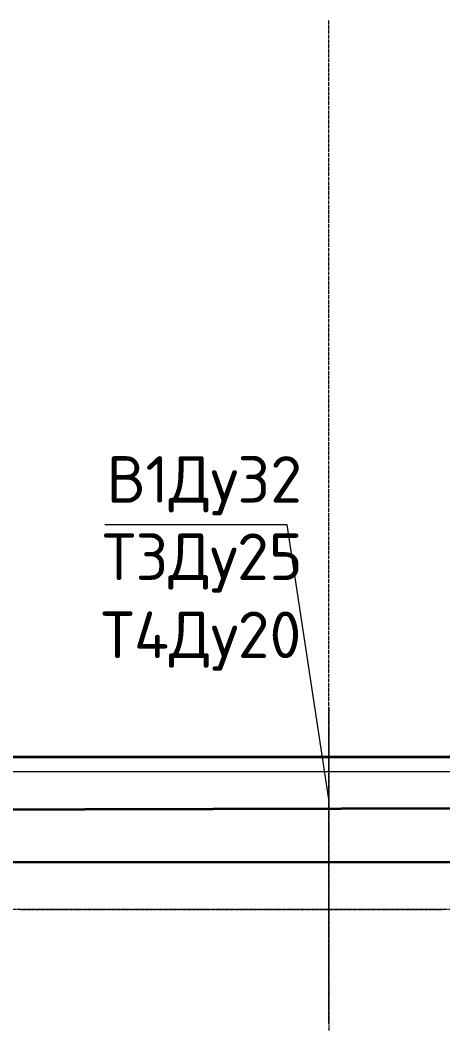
# Model space of a CAD drawing. Header units: millimetres. Extents: x -10178924 to 11692288, y -947381 to 58396.
# Drawn here: x 746250 to 748519, y -787306 to -781919 of the extents above; entities that cross this region are included whole.
import ezdxf

# ---------------------------------------------------------------- set-up
doc = ezdxf.new("R2010")
doc.units = ezdxf.units.MM
doc.linetypes.add('осевая', pattern=[50.8, 31.75, -6.35, 6.35, -6.35])
for name, color, linetype in [('PDF _PDF _Разрезы', 7, 'Continuous'), ('PDF _ВК_В1', 5, 'Continuous'), ('PDF _ВК_Выноски', 7, 'Continuous'), ('PDF _ВК_Т3', 1, 'Continuous'), ('PDF _ВК_Т4', 6, 'Continuous')]:
    doc.layers.add(name, color=color, linetype=linetype)
doc.layers.add('PDF _Размеры осевые', color=7, linetype='Continuous', true_color=0x5d6970)
for name, color, linetype, lineweight in [('PDF _Разрезы', 7, 'Continuous', 9), ('PDF _Текст', 7, 'Continuous', 5), ('Размеры осевые', 153, 'Continuous', 9)]:
    doc.layers.add(name, color=color, linetype=linetype, lineweight=lineweight)
doc.styles.add('PDF ISOCPEUR', font='isocpeur.ttf')

# ---------------------------------------------------------------- blocks, each defined once
blk = doc.blocks.new('A$C5282721b')
at = {"layer": 'PDF _Разрезы', "color": 18, "lineweight": 9, "true_color": 0x000000, "transparency": 33554687}
blk.add_lwpolyline([(-3851.775, -5161.054), (61037.167, -5161.054)], dxfattribs=at)
at = {"layer": 'Размеры осевые', "color": 251, "linetype": 'осевая', "ltscale": 0.5, "transparency": 33554687}
for p, q in [((25550, -58512.867), (25550, -4812.867)), ((-9750, -5900), (57900, -5900))]:
    blk.add_line(p, q, dxfattribs=at)

msp = doc.modelspace()

# ---------------------------------------------------------------- linework, layer by layer
at = {"layer": 'PDF _PDF _Разрезы', "lineweight": 9}
msp.add_lwpolyline([(718506.2, -785950.9), (783388.3, -785950.9)], dxfattribs=at)
at = {"layer": 'PDF _ВК_В1', "lineweight": 30}
msp.add_lwpolyline([(734508.3, -780642.5), (734508.3, -786437.8), (749049.3, -786437.8)], dxfattribs=at)
at = {"layer": 'PDF _ВК_Выноски', "lineweight": 13}
msp.add_lwpolyline([(747906.9, -786099.1), (747682.6, -784627.1), (747581, -784627.1), (746704.7, -784627.1)], dxfattribs=at)
at = {"layer": 'PDF _ВК_Т3', "lineweight": 35}
msp.add_lwpolyline([(738348, -786175.3), (749345.8, -786145.7)], dxfattribs=at)
at = {"layer": 'PDF _ВК_Т4', "lineweight": 35}
msp.add_lwpolyline([(749625.6, -785874.7), (738640.5, -785874.7), (738644.7, -786171)], dxfattribs=at)
at = {"layer": 'PDF _Размеры осевые', "lineweight": 9}
for points in [[(747906.9, -781941.9), (747906.9, -781925), (747906.9, -781920.8)], [(747906.9, -781967.3), (747906.9, -781950.4), (747906.9, -781946.2)], [(747906.9, -781992.7), (747906.9, -781975.8), (747906.9, -781971.6)], [(747906.9, -782018.1), (747906.9, -782001.2), (747906.9, -781997)], [(747906.9, -782043.5), (747906.9, -782026.6), (747906.9, -782022.4)], [(747906.9, -782068.9), (747906.9, -782052), (747906.9, -782047.8)], [(747906.9, -782094.3), (747906.9, -782077.4), (747906.9, -782073.2)], [(747906.9, -782119.7), (747906.9, -782102.8), (747906.9, -782098.6)], [(747906.9, -782145.1), (747906.9, -782128.2), (747906.9, -782124)], [(747906.9, -782170.5), (747906.9, -782153.6), (747906.9, -782149.4)], [(747906.9, -782195.9), (747906.9, -782179), (747906.9, -782174.8)], [(747906.9, -782221.3), (747906.9, -782204.4), (747906.9, -782200.2)], [(747906.9, -782246.7), (747906.9, -782229.8), (747906.9, -782225.6)], [(747906.9, -782272.1), (747906.9, -782255.2), (747906.9, -782251)], [(747906.9, -782297.5), (747906.9, -782280.6), (747906.9, -782276.4)], [(747906.9, -782322.9), (747906.9, -782306), (747906.9, -782301.8)], [(747906.9, -782348.3), (747906.9, -782331.4), (747906.9, -782327.2)], [(747906.9, -782373.7), (747906.9, -782356.8), (747906.9, -782352.6)], [(747906.9, -782399.1), (747906.9, -782382.2), (747906.9, -782378)], [(747906.9, -782424.5), (747906.9, -782407.6), (747906.9, -782403.4)], [(747906.9, -782449.9), (747906.9, -782433), (747906.9, -782428.8)], [(747906.9, -782475.3), (747906.9, -782458.4), (747906.9, -782454.2)], [(747906.9, -782500.7), (747906.9, -782483.8), (747906.9, -782479.6)], [(747906.9, -782526.1), (747906.9, -782509.2), (747906.9, -782505)], [(747906.9, -782551.5), (747906.9, -782534.6), (747906.9, -782530.4)], [(747906.9, -782576.9), (747906.9, -782560), (747906.9, -782555.8)], [(747906.9, -782602.3), (747906.9, -782585.4), (747906.9, -782581.2)], [(747906.9, -782627.7), (747906.9, -782610.8), (747906.9, -782606.6)], [(747906.9, -782653.1), (747906.9, -782636.2), (747906.9, -782632)], [(747906.9, -782678.5), (747906.9, -782661.6), (747906.9, -782657.4)], [(747906.9, -782703.9), (747906.9, -782687), (747906.9, -782682.8)], [(747906.9, -782729.3), (747906.9, -782712.4), (747906.9, -782708.2)], [(747906.9, -782754.7), (747906.9, -782737.8), (747906.9, -782733.6)], [(747906.9, -782780.1), (747906.9, -782763.2), (747906.9, -782759)], [(747906.9, -782805.5), (747906.9, -782788.6), (747906.9, -782784.4)], [(747906.9, -782830.9), (747906.9, -782814), (747906.9, -782809.8)], [(747906.9, -782856.3), (747906.9, -782839.4), (747906.9, -782835.2)], [(747906.9, -782881.7), (747906.9, -782864.8), (747906.9, -782860.6)], [(747906.9, -782907.1), (747906.9, -782890.2), (747906.9, -782886)], [(747906.9, -782932.5), (747906.9, -782915.6), (747906.9, -782911.4)], [(747906.9, -782957.9), (747906.9, -782941), (747906.9, -782936.8)], [(747906.9, -782983.3), (747906.9, -782966.4), (747906.9, -782962.2)], [(747906.9, -783008.7), (747906.9, -782991.8), (747906.9, -782987.6)], [(747906.9, -783034.1), (747906.9, -783017.2), (747906.9, -783013)], [(747906.9, -783059.5), (747906.9, -783042.6), (747906.9, -783038.4)], [(747906.9, -783084.9), (747906.9, -783068), (747906.9, -783063.8)], [(747906.9, -783110.3), (747906.9, -783093.4), (747906.9, -783089.2)], [(747906.9, -783135.7), (747906.9, -783118.8), (747906.9, -783114.6)], [(747906.9, -783161.1), (747906.9, -783144.2), (747906.9, -783140)], [(747906.9, -783186.5), (747906.9, -783169.6), (747906.9, -783165.4)], [(747906.9, -783211.9), (747906.9, -783195), (747906.9, -783190.8)], [(747906.9, -783237.3), (747906.9, -783220.4), (747906.9, -783216.2)], [(747906.9, -783262.7), (747906.9, -783245.8), (747906.9, -783241.6)], [(747906.9, -783288.1), (747906.9, -783271.2), (747906.9, -783267)], [(747906.9, -783313.5), (747906.9, -783296.6), (747906.9, -783292.4)], [(747906.9, -783338.9), (747906.9, -783322), (747906.9, -783317.8)], [(747906.9, -783364.3), (747906.9, -783347.4), (747906.9, -783343.2)], [(747906.9, -783389.7), (747906.9, -783372.8), (747906.9, -783368.6)], [(747906.9, -783415.1), (747906.9, -783398.2), (747906.9, -783394)], [(747906.9, -783440.5), (747906.9, -783423.6), (747906.9, -783419.4)], [(747906.9, -783465.9), (747906.9, -783449), (747906.9, -783444.8)], [(747906.9, -783491.3), (747906.9, -783474.4), (747906.9, -783470.2)], [(747906.9, -783516.7), (747906.9, -783499.8), (747906.9, -783495.6)], [(747906.9, -783542.1), (747906.9, -783525.2), (747906.9, -783521)], [(747906.9, -783567.5), (747906.9, -783550.6), (747906.9, -783546.4)], [(747906.9, -783592.9), (747906.9, -783576), (747906.9, -783571.8)], [(747906.9, -783618.3), (747906.9, -783601.4), (747906.9, -783597.2)], [(747906.9, -783643.7), (747906.9, -783626.8), (747906.9, -783622.6)], [(747906.9, -783669.1), (747906.9, -783652.2), (747906.9, -783648)], [(747906.9, -783694.5), (747906.9, -783677.6), (747906.9, -783673.4)], [(747906.9, -783719.9), (747906.9, -783703), (747906.9, -783698.8)], [(747906.9, -783745.3), (747906.9, -783728.4), (747906.9, -783724.2)], [(747906.9, -783770.7), (747906.9, -783753.8), (747906.9, -783749.6)], [(747906.9, -783796.1), (747906.9, -783779.2), (747906.9, -783775)], [(747906.9, -783821.5), (747906.9, -783804.6), (747906.9, -783800.4)], [(747906.9, -783846.9), (747906.9, -783830), (747906.9, -783825.8)], [(747906.9, -783872.3), (747906.9, -783855.4), (747906.9, -783851.2)], [(747906.9, -783897.7), (747906.9, -783880.8), (747906.9, -783876.6)], [(747906.9, -783923.1), (747906.9, -783906.2), (747906.9, -783902)], [(747906.9, -783948.5), (747906.9, -783931.6), (747906.9, -783927.4)], [(747906.9, -783973.9), (747906.9, -783957), (747906.9, -783952.8)], [(747906.9, -783999.3), (747906.9, -783982.4), (747906.9, -783978.2)], [(747906.9, -784024.7), (747906.9, -784007.8), (747906.9, -784003.6)], [(747906.9, -784050.1), (747906.9, -784033.2), (747906.9, -784029)], [(747906.9, -784075.5), (747906.9, -784058.6), (747906.9, -784054.4)], [(747906.9, -784100.9), (747906.9, -784084), (747906.9, -784079.8)], [(747906.9, -784126.3), (747906.9, -784109.4), (747906.9, -784105.2)], [(747906.9, -784151.7), (747906.9, -784134.8), (747906.9, -784130.6)], [(747906.9, -784177.1), (747906.9, -784160.2), (747906.9, -784156)], [(747906.9, -784202.5), (747906.9, -784185.6), (747906.9, -784181.4)], [(747906.9, -784227.9), (747906.9, -784211), (747906.9, -784206.8)], [(747906.9, -784253.3), (747906.9, -784236.4), (747906.9, -784232.2)], [(747906.9, -784278.7), (747906.9, -784261.8), (747906.9, -784257.6)], [(747906.9, -784304.1), (747906.9, -784287.2), (747906.9, -784283)], [(747906.9, -784329.5), (747906.9, -784312.6), (747906.9, -784308.4)], [(747906.9, -784354.9), (747906.9, -784338), (747906.9, -784333.8)], [(747906.9, -784380.3), (747906.9, -784363.4), (747906.9, -784359.2)], [(747906.9, -784405.7), (747906.9, -784388.8), (747906.9, -784384.6)], [(747906.9, -784431.1), (747906.9, -784414.2), (747906.9, -784410)], [(747906.9, -784456.5), (747906.9, -784439.6), (747906.9, -784435.4)], [(747906.9, -784481.9), (747906.9, -784465), (747906.9, -784460.8)], [(747906.9, -784507.3), (747906.9, -784490.4), (747906.9, -784486.2)], [(747906.9, -784532.7), (747906.9, -784515.8), (747906.9, -784511.6)], [(747906.9, -784558.1), (747906.9, -784541.2), (747906.9, -784537)], [(747906.9, -784583.5), (747906.9, -784566.6), (747906.9, -784562.4)], [(747906.9, -784608.9), (747906.9, -784592), (747906.9, -784587.8)], [(747906.9, -784634.3), (747906.9, -784617.4), (747906.9, -784613.2)], [(747906.9, -784659.7), (747906.9, -784642.8), (747906.9, -784638.6)], [(747906.9, -784685.1), (747906.9, -784668.2), (747906.9, -784664)], [(747906.9, -784710.5), (747906.9, -784693.6), (747906.9, -784689.4)], [(747906.9, -784735.9), (747906.9, -784719), (747906.9, -784714.8)], [(747906.9, -784761.3), (747906.9, -784744.4), (747906.9, -784740.2)], [(747906.9, -784786.7), (747906.9, -784769.8), (747906.9, -784765.6)], [(747906.9, -784812.1), (747906.9, -784795.2), (747906.9, -784791)], [(747906.9, -784837.5), (747906.9, -784820.6), (747906.9, -784816.4)], [(747906.9, -784862.9), (747906.9, -784846), (747906.9, -784841.8)], [(747906.9, -784888.3), (747906.9, -784871.4), (747906.9, -784867.2)], [(747906.9, -784913.7), (747906.9, -784896.8), (747906.9, -784892.6)], [(747906.9, -784939.1), (747906.9, -784922.2), (747906.9, -784918)], [(747906.9, -784964.5), (747906.9, -784947.6), (747906.9, -784943.4)], [(747906.9, -784989.9), (747906.9, -784973), (747906.9, -784968.8)], [(747906.9, -785015.3), (747906.9, -784998.4), (747906.9, -784994.2)], [(747906.9, -785040.7), (747906.9, -785023.8), (747906.9, -785019.6)], [(747906.9, -785066.1), (747906.9, -785049.2), (747906.9, -785045)], [(747906.9, -785091.5), (747906.9, -785074.6), (747906.9, -785070.4)], [(747906.9, -785116.9), (747906.9, -785100), (747906.9, -785095.8)], [(747906.9, -785142.3), (747906.9, -785125.4), (747906.9, -785121.2)], [(747906.9, -785167.7), (747906.9, -785150.8), (747906.9, -785146.6)], [(747906.9, -785193.1), (747906.9, -785176.2), (747906.9, -785172)], [(747906.9, -785218.5), (747906.9, -785201.6), (747906.9, -785197.4)], [(747906.9, -785243.9), (747906.9, -785227), (747906.9, -785222.8)], [(747906.9, -785269.3), (747906.9, -785252.4), (747906.9, -785248.2)], [(747906.9, -785294.7), (747906.9, -785277.8), (747906.9, -785273.6)], [(747906.9, -785320.1), (747906.9, -785303.2), (747906.9, -785299)], [(747906.9, -785345.5), (747906.9, -785328.6), (747906.9, -785324.4)], [(747906.9, -785370.9), (747906.9, -785354), (747906.9, -785349.8)], [(747906.9, -785396.3), (747906.9, -785379.4), (747906.9, -785375.2)], [(747906.9, -785421.7), (747906.9, -785404.8), (747906.9, -785400.6)], [(747906.9, -785447.1), (747906.9, -785430.2), (747906.9, -785426)], [(747906.9, -785472.5), (747906.9, -785455.6), (747906.9, -785451.4)], [(747906.9, -785497.9), (747906.9, -785481), (747906.9, -785476.8)], [(747906.9, -785523.3), (747906.9, -785506.4), (747906.9, -785502.2)], [(747906.9, -785548.7), (747906.9, -785531.8), (747906.9, -785527.6)], [(747906.9, -785574.1), (747906.9, -785557.2), (747906.9, -785553)], [(747906.9, -785599.5), (747906.9, -785582.6), (747906.9, -785578.4)], [(747906.9, -785624.9), (747906.9, -785608), (747906.9, -785603.8)], [(747906.9, -785650.3), (747906.9, -785633.4), (747906.9, -785629.2)], [(747906.9, -785675.7), (747906.9, -785658.8), (747906.9, -785654.6)], [(747906.9, -785701.1), (747906.9, -785684.2), (747906.9, -785680)], [(747906.9, -785726.5), (747906.9, -785709.6), (747906.9, -785705.4)], [(747906.9, -785751.9), (747906.9, -785735), (747906.9, -785730.8)], [(747906.9, -785777.3), (747906.9, -785760.4), (747906.9, -785756.2)], [(747906.9, -785802.7), (747906.9, -785785.8), (747906.9, -785781.6)], [(747906.9, -785828.1), (747906.9, -785811.2), (747906.9, -785807)], [(747906.9, -785853.5), (747906.9, -785836.6), (747906.9, -785832.4)], [(747906.9, -785878.9), (747906.9, -785862), (747906.9, -785857.8)], [(747906.9, -785904.3), (747906.9, -785887.4), (747906.9, -785883.2)], [(747906.9, -785929.7), (747906.9, -785912.8), (747906.9, -785908.6)], [(747906.9, -785955.1), (747906.9, -785938.2), (747906.9, -785934)], [(747906.9, -785980.5), (747906.9, -785963.6), (747906.9, -785959.4)], [(747906.9, -786005.9), (747906.9, -785989), (747906.9, -785984.8)], [(747906.9, -786031.3), (747906.9, -786014.4), (747906.9, -786010.2)], [(747906.9, -786056.7), (747906.9, -786039.8), (747906.9, -786035.6)], [(747906.9, -786082.1), (747906.9, -786065.2), (747906.9, -786061)], [(747906.9, -786107.5), (747906.9, -786090.6), (747906.9, -786086.4)], [(747906.9, -786132.9), (747906.9, -786116), (747906.9, -786111.8)], [(747906.9, -786158.3), (747906.9, -786141.4), (747906.9, -786137.2)], [(747906.9, -786183.7), (747906.9, -786166.8), (747906.9, -786162.6)], [(747906.9, -786209.1), (747906.9, -786192.2), (747906.9, -786188)], [(747906.9, -786234.6), (747906.9, -786217.6), (747906.9, -786213.4)], [(747906.9, -786260), (747906.9, -786243), (747906.9, -786238.8)], [(747906.9, -786285.3), (747906.9, -786268.4), (747906.9, -786264.2)], [(747906.9, -786310.7), (747906.9, -786293.8), (747906.9, -786289.6)], [(747906.9, -786336.1), (747906.9, -786319.2), (747906.9, -786315)], [(747906.9, -786361.6), (747906.9, -786344.6), (747906.9, -786340.4)], [(747906.9, -786387), (747906.9, -786370), (747906.9, -786365.8)], [(747906.9, -786412.3), (747906.9, -786395.4), (747906.9, -786391.2)], [(747906.9, -786437.8), (747906.9, -786420.8), (747906.9, -786416.6)], [(747906.9, -786463.2), (747906.9, -786446.2), (747906.9, -786442)], [(747906.9, -786488.6), (747906.9, -786471.6), (747906.9, -786467.4)], [(747906.9, -786514), (747906.9, -786497), (747906.9, -786492.8)], [(747906.9, -786539.3), (747906.9, -786522.4), (747906.9, -786518.2)], [(747906.9, -786564.8), (747906.9, -786547.8), (747906.9, -786543.6)], [(747906.9, -786590.2), (747906.9, -786573.2), (747906.9, -786569)], [(747906.9, -786615.6), (747906.9, -786598.6), (747906.9, -786594.4)], [(747906.9, -786641), (747906.9, -786624), (747906.9, -786619.8)], [(747906.9, -786666.4), (747906.9, -786649.4), (747906.9, -786645.2)], [(746251.7, -786691.8), (746255.9, -786691.8)], [(746260.1, -786691.8), (746272.8, -786691.8)], [(746277.1, -786691.8), (746281.3, -786691.8)], [(746285.5, -786691.8), (746298.2, -786691.8)], [(746302.5, -786691.8), (746306.7, -786691.8)], [(746310.9, -786691.8), (746323.6, -786691.8)], [(746327.9, -786691.8), (746332.1, -786691.8)], [(746336.3, -786691.8), (746349, -786691.8)], [(746353.3, -786691.8), (746357.5, -786691.8)], [(746361.7, -786691.8), (746374.4, -786691.8)], [(746378.7, -786691.8), (746382.9, -786691.8)], [(746387.1, -786691.8), (746399.8, -786691.8)], [(746404.1, -786691.8), (746408.3, -786691.8)], [(746412.5, -786691.8), (746425.2, -786691.8)], [(746429.5, -786691.8), (746433.7, -786691.8)], [(746437.9, -786691.8), (746450.6, -786691.8)], [(746454.9, -786691.8), (746459.1, -786691.8)], [(746463.3, -786691.8), (746476, -786691.8)], [(746480.3, -786691.8), (746484.5, -786691.8)], [(746488.7, -786691.8), (746501.4, -786691.8)], [(746505.7, -786691.8), (746509.9, -786691.8)], [(746514.1, -786691.8), (746526.8, -786691.8)], [(746531.1, -786691.8), (746535.3, -786691.8)], [(746539.5, -786691.8), (746552.2, -786691.8)], [(746556.5, -786691.8), (746560.7, -786691.8)], [(746564.9, -786691.8), (746577.6, -786691.8)], [(746581.9, -786691.8), (746586.1, -786691.8)], [(746590.3, -786691.8), (746603, -786691.8)], [(746607.3, -786691.8), (746611.5, -786691.8)], [(746615.7, -786691.8), (746628.4, -786691.8)], [(746632.7, -786691.8), (746636.9, -786691.8)], [(746641.1, -786691.8), (746653.8, -786691.8)], [(746658.1, -786691.8), (746662.3, -786691.8)], [(746666.5, -786691.8), (746679.2, -786691.8)], [(746683.5, -786691.8), (746687.7, -786691.8)], [(746691.9, -786691.8), (746704.6, -786691.8)], [(746708.9, -786691.8), (746713.1, -786691.8)], [(746717.3, -786691.8), (746730, -786691.8)], [(746734.3, -786691.8), (746738.5, -786691.8)], [(746742.7, -786691.8), (746755.4, -786691.8)], [(746759.7, -786691.8), (746763.9, -786691.8)], [(746768.1, -786691.8), (746780.8, -786691.8)], [(746785.1, -786691.8), (746789.3, -786691.8)], [(746793.5, -786691.8), (746806.2, -786691.8)], [(746810.5, -786691.8), (746814.7, -786691.8)], [(746818.9, -786691.8), (746831.6, -786691.8)], [(746835.9, -786691.8), (746840.1, -786691.8)], [(746844.3, -786691.8), (746857, -786691.8)], [(746861.3, -786691.8), (746865.5, -786691.8)], [(746869.7, -786691.8), (746882.4, -786691.8)], [(746886.7, -786691.8), (746890.9, -786691.8)], [(746895.1, -786691.8), (746907.8, -786691.8)], [(746912.1, -786691.8), (746916.3, -786691.8)], [(746920.5, -786691.8), (746933.2, -786691.8)], [(746937.5, -786691.8), (746941.7, -786691.8)], [(746945.9, -786691.8), (746958.6, -786691.8)], [(746962.9, -786691.8), (746967.1, -786691.8)], [(746971.3, -786691.8), (746984, -786691.8)], [(746988.3, -786691.8), (746992.5, -786691.8)], [(746996.7, -786691.8), (747009.4, -786691.8)], [(747013.7, -786691.8), (747017.9, -786691.8)], [(747022.1, -786691.8), (747034.8, -786691.8)], [(747039.1, -786691.8), (747043.3, -786691.8)], [(747047.5, -786691.8), (747060.2, -786691.8)], [(747064.5, -786691.8), (747068.7, -786691.8)], [(747072.9, -786691.8), (747085.6, -786691.8)], [(747089.9, -786691.8), (747094.1, -786691.8)], [(747098.3, -786691.8), (747111, -786691.8)], [(747115.3, -786691.8), (747119.5, -786691.8)], [(747123.7, -786691.8), (747136.4, -786691.8)], [(747140.7, -786691.8), (747144.9, -786691.8)], [(747149.1, -786691.8), (747161.8, -786691.8)], [(747166.1, -786691.8), (747170.3, -786691.8)], [(747174.5, -786691.8), (747187.2, -786691.8)], [(747191.5, -786691.8), (747195.7, -786691.8)], [(747199.9, -786691.8), (747212.6, -786691.8)], [(747216.9, -786691.8), (747221.1, -786691.8)], [(747225.3, -786691.8), (747238, -786691.8)], [(747242.3, -786691.8), (747246.5, -786691.8)], [(747250.7, -786691.8), (747263.4, -786691.8)], [(747267.7, -786691.8), (747271.9, -786691.8)], [(747276.1, -786691.8), (747288.8, -786691.8)], [(747293.1, -786691.8), (747297.3, -786691.8)], [(747301.5, -786691.8), (747314.2, -786691.8)], [(747318.5, -786691.8), (747322.7, -786691.8)], [(747326.9, -786691.8), (747339.6, -786691.8)], [(747343.9, -786691.8), (747348.1, -786691.8)], [(747352.3, -786691.8), (747365, -786691.8)], [(747369.3, -786691.8), (747373.5, -786691.8)], [(747377.7, -786691.8), (747390.4, -786691.8)], [(747394.7, -786691.8), (747398.9, -786691.8)], [(747403.1, -786691.8), (747415.8, -786691.8)], [(747420.1, -786691.8), (747424.3, -786691.8)], [(747428.5, -786691.8), (747441.2, -786691.8)], [(747445.5, -786691.8), (747449.7, -786691.8)], [(747453.9, -786691.8), (747466.6, -786691.8)], [(747470.9, -786691.8), (747475.1, -786691.8)], [(747479.3, -786691.8), (747492, -786691.8)], [(747496.3, -786691.8), (747500.5, -786691.8)], [(747504.7, -786691.8), (747517.4, -786691.8)], [(747521.7, -786691.8), (747525.9, -786691.8)], [(747530.1, -786691.8), (747542.8, -786691.8)], [(747547.1, -786691.8), (747551.3, -786691.8)], [(747555.5, -786691.8), (747568.2, -786691.8)], [(747572.5, -786691.8), (747576.7, -786691.8)], [(747580.9, -786691.8), (747593.6, -786691.8)], [(747597.9, -786691.8), (747602.1, -786691.8)], [(747606.3, -786691.8), (747619, -786691.8)], [(747623.3, -786691.8), (747627.5, -786691.8)], [(747631.7, -786691.8), (747644.4, -786691.8)], [(747648.7, -786691.8), (747652.9, -786691.8)], [(747657.1, -786691.8), (747669.8, -786691.8)], [(747674.1, -786691.8), (747678.3, -786691.8)], [(747682.5, -786691.8), (747695.2, -786691.8)], [(747699.5, -786691.8), (747703.7, -786691.8)], [(747707.9, -786691.8), (747720.6, -786691.8)], [(747724.9, -786691.8), (747729.1, -786691.8)], [(747733.3, -786691.8), (747746, -786691.8)], [(747750.3, -786691.8), (747754.5, -786691.8)], [(747758.7, -786691.8), (747771.4, -786691.8)], [(747775.7, -786691.8), (747779.9, -786691.8)], [(747784.1, -786691.8), (747796.8, -786691.8)], [(747801.1, -786691.8), (747805.3, -786691.8)], [(747809.5, -786691.8), (747822.2, -786691.8)], [(747826.5, -786691.8), (747830.7, -786691.8)], [(747834.9, -786691.8), (747847.6, -786691.8)], [(747851.9, -786691.8), (747856.1, -786691.8)], [(747860.3, -786691.8), (747873, -786691.8)], [(747877.3, -786691.8), (747881.5, -786691.8)], [(747885.7, -786691.8), (747898.4, -786691.8)], [(747902.7, -786691.8), (747906.9, -786691.8), (747906.9, -786674.8), (747906.9, -786670.6)], [(747906.9, -786717.2), (747906.9, -786700.2), (747906.9, -786696)], [(747911.1, -786691.8), (747923.8, -786691.8)], [(747928.1, -786691.8), (747932.3, -786691.8)], [(747936.5, -786691.8), (747949.2, -786691.8)], [(747953.5, -786691.8), (747957.7, -786691.8)], [(747961.9, -786691.8), (747974.6, -786691.8)], [(747978.9, -786691.8), (747983.1, -786691.8)], [(747987.3, -786691.8), (748000, -786691.8)], [(748004.3, -786691.8), (748008.5, -786691.8)], [(748012.7, -786691.8), (748025.4, -786691.8)], [(748029.7, -786691.8), (748033.9, -786691.8)], [(748038.1, -786691.8), (748050.8, -786691.8)], [(748055.1, -786691.8), (748059.3, -786691.8)], [(748063.5, -786691.8), (748076.2, -786691.8)], [(748080.5, -786691.8), (748084.7, -786691.8)], [(748088.9, -786691.8), (748101.6, -786691.8)], [(748105.9, -786691.8), (748110.1, -786691.8)], [(748114.3, -786691.8), (748127, -786691.8)], [(748131.3, -786691.8), (748135.5, -786691.8)], [(748139.7, -786691.8), (748152.4, -786691.8)], [(748156.7, -786691.8), (748160.9, -786691.8)], [(748165.1, -786691.8), (748177.8, -786691.8)], [(748182.1, -786691.8), (748186.3, -786691.8)], [(748190.5, -786691.8), (748203.2, -786691.8)], [(748207.5, -786691.8), (748211.7, -786691.8)], [(748215.9, -786691.8), (748228.6, -786691.8)], [(748232.9, -786691.8), (748237.1, -786691.8)], [(748241.3, -786691.8), (748254, -786691.8)], [(748258.3, -786691.8), (748262.5, -786691.8)], [(748266.7, -786691.8), (748279.4, -786691.8)], [(748283.7, -786691.8), (748287.9, -786691.8)], [(748292.1, -786691.8), (748304.8, -786691.8)], [(748309.1, -786691.8), (748313.3, -786691.8)], [(748317.5, -786691.8), (748330.2, -786691.8)], [(748334.5, -786691.8), (748338.7, -786691.8)], [(748342.9, -786691.8), (748355.6, -786691.8)], [(748359.9, -786691.8), (748364.1, -786691.8)], [(748368.3, -786691.8), (748381, -786691.8)], [(748385.3, -786691.8), (748389.5, -786691.8)], [(748393.7, -786691.8), (748406.4, -786691.8)], [(748410.7, -786691.8), (748414.9, -786691.8)], [(748419.1, -786691.8), (748431.8, -786691.8)], [(748436.1, -786691.8), (748440.3, -786691.8)], [(748444.5, -786691.8), (748457.2, -786691.8)], [(748461.5, -786691.8), (748465.7, -786691.8)], [(748469.9, -786691.8), (748482.6, -786691.8)], [(748486.9, -786691.8), (748491.1, -786691.8)], [(748495.3, -786691.8), (748508, -786691.8)], [(748512.3, -786691.8), (748516.5, -786691.8)], [(747906.9, -786742.6), (747906.9, -786725.6), (747906.9, -786721.4)], [(747906.9, -786768), (747906.9, -786751), (747906.9, -786746.8)], [(747906.9, -786793.4), (747906.9, -786776.4), (747906.9, -786772.2)], [(747906.9, -786818.8), (747906.9, -786801.8), (747906.9, -786797.6)], [(747906.9, -786844.2), (747906.9, -786827.2), (747906.9, -786823)], [(747906.9, -786869.6), (747906.9, -786852.6), (747906.9, -786848.4)], [(747906.9, -786895), (747906.9, -786878), (747906.9, -786873.8)], [(747906.9, -786920.4), (747906.9, -786903.4), (747906.9, -786899.2)], [(747906.9, -786945.8), (747906.9, -786928.8), (747906.9, -786924.6)], [(747906.9, -786971.2), (747906.9, -786954.2), (747906.9, -786950)], [(747906.9, -786996.6), (747906.9, -786979.6), (747906.9, -786975.4)], [(747906.9, -787022), (747906.9, -787005), (747906.9, -787000.8)], [(747906.9, -787047.4), (747906.9, -787030.4), (747906.9, -787026.2)], [(747906.9, -787072.8), (747906.9, -787055.8), (747906.9, -787051.6)], [(747906.9, -787098.2), (747906.9, -787081.2), (747906.9, -787077)], [(747906.9, -787123.6), (747906.9, -787106.6), (747906.9, -787102.4)], [(747906.9, -787149), (747906.9, -787132), (747906.9, -787127.8)], [(747906.9, -787174.4), (747906.9, -787157.4), (747906.9, -787153.2)], [(747906.9, -787199.8), (747906.9, -787182.8), (747906.9, -787178.6)], [(747906.9, -787225.2), (747906.9, -787208.2), (747906.9, -787204)], [(747906.9, -787250.6), (747906.9, -787233.6), (747906.9, -787229.4)], [(747906.9, -787276), (747906.9, -787259), (747906.9, -787254.8)], [(747906.9, -787301.4), (747906.9, -787284.4), (747906.9, -787280.2)]]:
    msp.add_lwpolyline(points, dxfattribs=at)

# ---------------------------------------------------------------- block references
msp.add_blockref('A$C5282721b', (722358.6, -780790.4))

# ---------------------------------------------------------------- texts
at = {"layer": 'PDF _Текст', "char_height": 249.99, "attachment_point": 4, "style": 'PDF ISOCPEUR'}
for s, insert in [('В1Ду32', (746713.1, -784417.7)), ('Т3Ду25', (746691.9, -784832.5)), ('Т4Ду20', (746683.5, -785251.6))]:
    msp.add_mtext(s, dxfattribs=dict(at, insert=insert))

doc.saveas('drawing.dxf')
